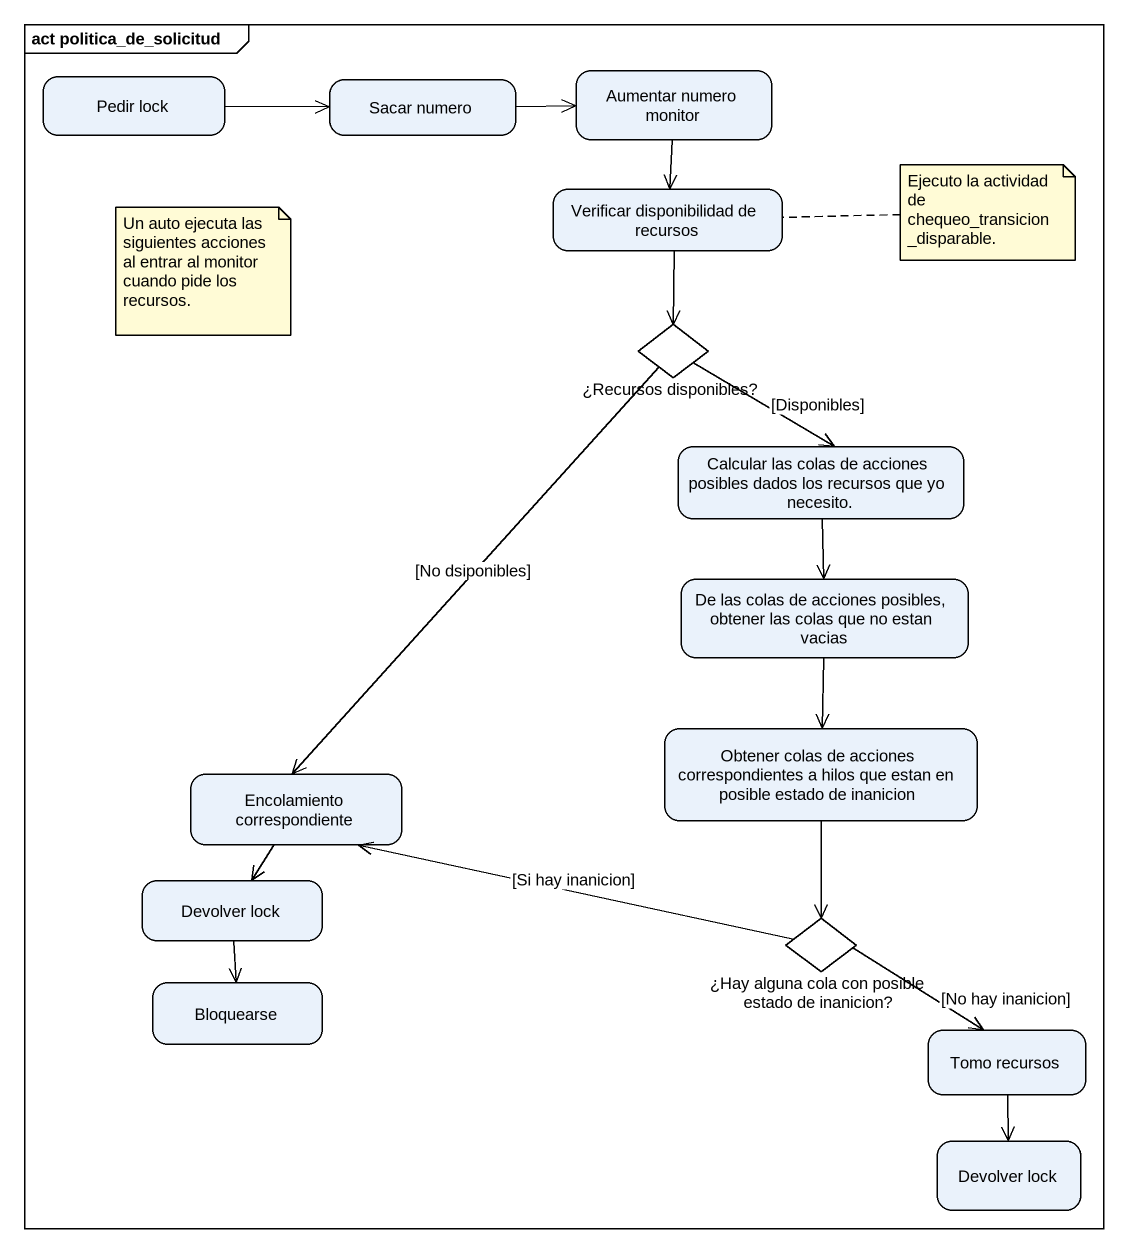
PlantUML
@startuml
mainframe act politica_de_solicitud
hide empty description
state "Pedir lock" as Pedir_lock
state "Sacar numero" as Sacar_numero
state "Aumentar numero monitor" as Aumentar_numero_monitor
state "Verificar disponibilidad de recursos" as Verificar_disponibilidad_de
state "¿Recursos disponibles?" as Recursos_disponibles <<choice>>
state "Calcular las colas de acciones posibles dados los recursos que yo necesito." as Calcular_las_colas_de
state "De las colas de acciones posibles, obtener las colas que no estan vacias" as De_las_colas_de_acciones
state "Obtener colas de acciones correspondientes a hilos que estan en posible estado de inanicion" as Obtener_colas_de_acciones
state "Encolamiento correspondiente" as Encolamiento_correspondiente
state "Devolver lock" as Devolver_lock
state "¿Hay alguna cola con posible estado de inanicion?" as Hay_alguna_cola_con_posible <<choice>>
state Bloquearse
state "Tomo recursos" as Tomo_recursos
state "Devolver lock" as Devolver_lock_2
Pedir_lock -right-> Sacar_numero
Sacar_numero -right-> Aumentar_numero_monitor
Aumentar_numero_monitor --> Verificar_disponibilidad_de
Verificar_disponibilidad_de --> Recursos_disponibles
Recursos_disponibles --> Calcular_las_colas_de : [Disponibles]
Recursos_disponibles --> Encolamiento_correspondiente : [No dsiponibles]
Calcular_las_colas_de --> De_las_colas_de_acciones
De_las_colas_de_acciones --> Obtener_colas_de_acciones
Obtener_colas_de_acciones --> Hay_alguna_cola_con_posible
Encolamiento_correspondiente --> Devolver_lock
Devolver_lock --> Bloquearse
Hay_alguna_cola_con_posible -left-> Encolamiento_correspondiente : [Si hay inanicion]
Hay_alguna_cola_con_posible --> Tomo_recursos : [No hay inanicion]
Tomo_recursos --> Devolver_lock_2
note right of Verificar_disponibilidad_de : Ejecuto la actividad de chequeo_transicion_disparable.
note as N2
  Un auto ejecuta las siguientes acciones al entrar al monitor cuando pide los recursos.
end note
@enduml
